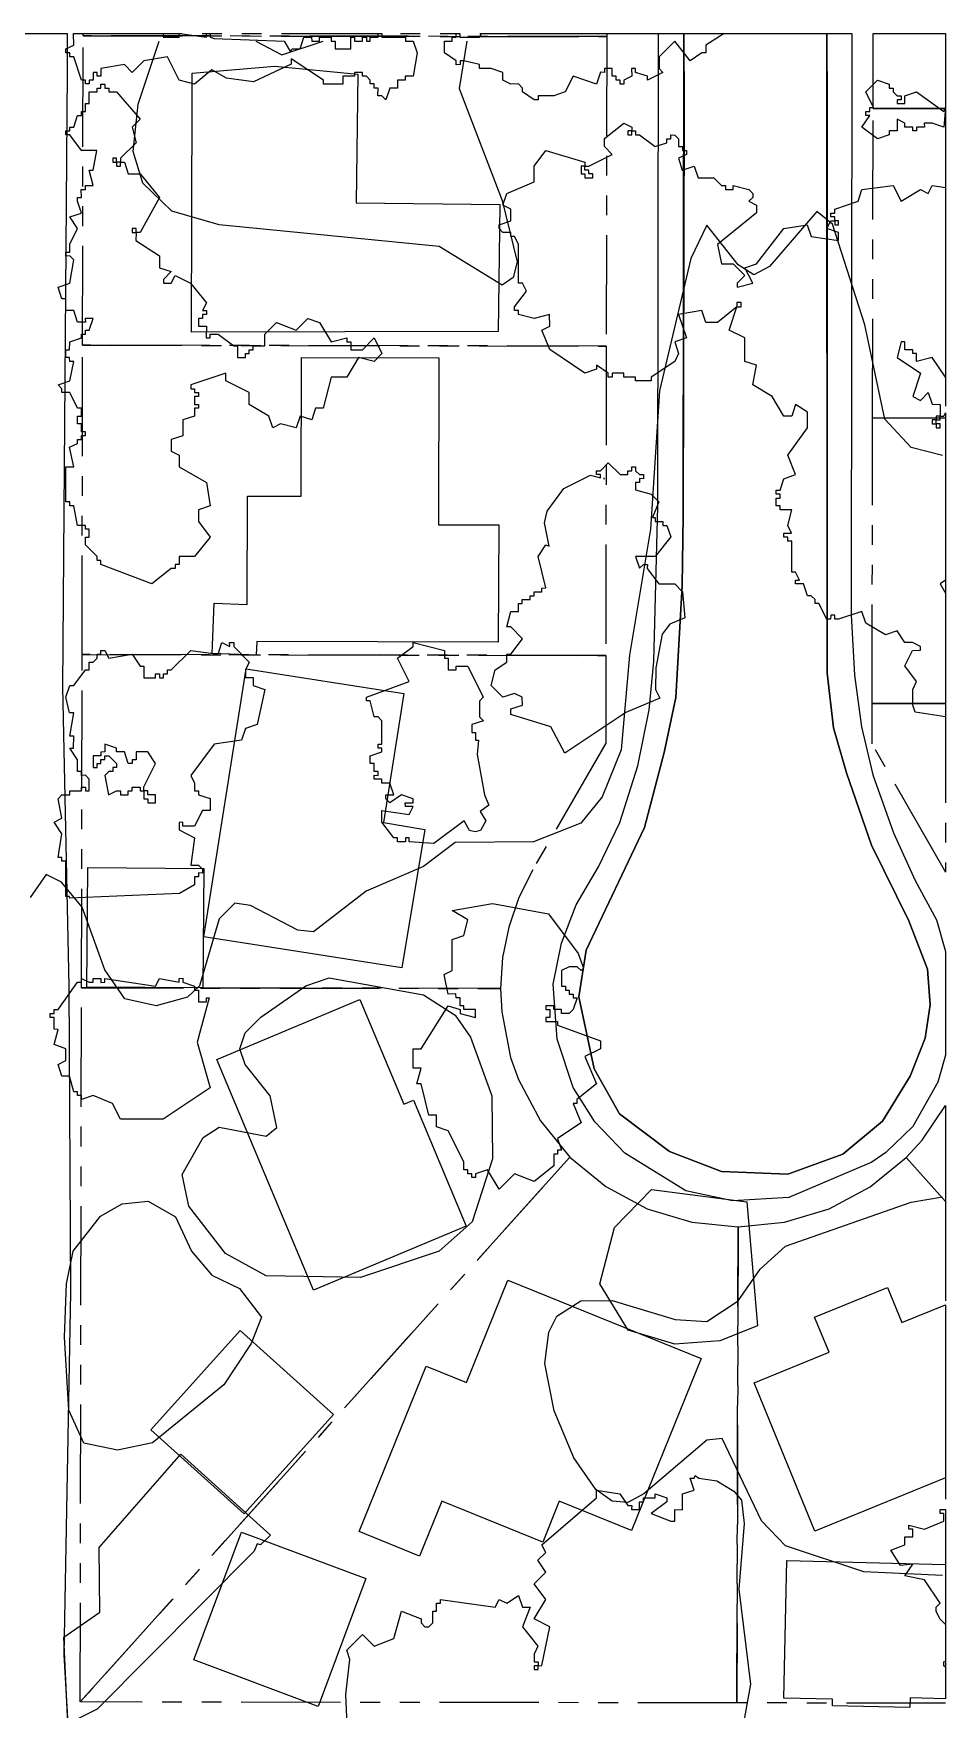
# Model space of a CAD drawing. Header units: metres. Extents: x -550 to 550, y -500 to 950.
# Drawn here: x 491.6 to 550, y 842.7 to 950 of the extents above; entities that cross this region are included whole.
import ezdxf

# ---------------------------------------------------------------- set-up
doc = ezdxf.new("R2010")
doc.units = ezdxf.units.M
doc.header["$LTSCALE"] = 2
doc.linetypes.add('PHANTOM', pattern=[6.35, 3.175, -0.635, 0.635, -0.635, 0.635, -0.635])
for name, color, linetype in [('SITE-BLDG-EXIST', 7, 'CONTINUOUS'), ('SITE-PARKING', 250, 'CONTINUOUS'), ('SITE-PROPERTY', 7, 'PHANTOM'), ('SITE-ROAD-CURB', 7, 'CONTINUOUS'), ('SITE-ROAD-GRAVEL', 32, 'CONTINUOUS'), ('SITE-ROAD-PAVED', 7, 'CONTINUOUS'), ('SITE-TREE-CANOPY', 94, 'CONTINUOUS'), ('TOPO-CONTOUR-MAJOR', 8, 'CONTINUOUS'), ('TOPO-CONTOUR-MINOR', 9, 'CONTINUOUS')]:
    doc.layers.add(name, color=color, linetype=linetype)

msp = doc.modelspace()

# ---------------------------------------------------------------- linework, layer by layer
at = {"layer": 'SITE-BLDG-EXIST'}
for points in [[(501.74, 945.97), (501.74, 947.47), (507.03, 947.91), (512.36, 947.39), (512.24, 939.17), (521.44, 939.06), (521.34, 930.92), (501.7, 930.88)], [(503.03, 910.3), (503.15, 913.53), (505.27, 913.45), (505.29, 920.39), (508.72, 920.39), (508.74, 929.27), (517.55, 929.24), (517.52, 918.55), (521.38, 918.55), (521.35, 911.04), (505.88, 911.08), (505.84, 910.2)], [(505.19, 909.33), (515.3, 907.74), (514, 899.49), (516.65, 899.04), (515.18, 890.19), (502.49, 892.18)], [(495, 888.96), (495.06, 896.61), (502.49, 896.54), (502.43, 888.9)], [(503.33, 884.33), (512.49, 888.16), (515.29, 881.47), (515.92, 881.72), (519.29, 873.65), (509.51, 869.56)], [(516.73, 864.69), (519.32, 863.65), (521.96, 870.19), (534.35, 865.17), (529.89, 854.16), (525.26, 856.04), (524.2, 853.42), (517.73, 856.05), (516.3, 852.53), (512.44, 854.11)], [(541.63, 854.12), (537.74, 863.62), (542.54, 865.58), (541.61, 867.82), (546.29, 869.72), (547.2, 867.48), (550, 868.62), (550, 857.53)], [(504.81, 866.97), (510.8, 861.59), (505.08, 855.24), (499.1, 860.62)], [(501.85, 845.88), (504.9, 854.07), (512.87, 851.1), (509.81, 842.91)], [(547.73, 843.45), (547.71, 842.83), (542.76, 842.95), (542.77, 843.36), (539.65, 843.43), (539.84, 852.24), (550, 852), (550, 843.4)]]:
    msp.add_lwpolyline(points, close=True, dxfattribs=at)
at = {"layer": 'SITE-PARKING'}
msp.add_lwpolyline([(506.76, 853.87), (506.12, 853.24), (505.91, 853.31), (505.72, 852.84), (495.66, 842.72), (493.78, 841.8), (493.53, 847.34), (495.82, 848.95), (495.78, 853.08), (501.01, 859.05)], close=True, dxfattribs=at)
at = {"layer": 'SITE-PROPERTY'}
for points in [[(528.27, 929.99), (494.72, 930.05), (494.76, 949.86), (528.3, 949.8)], [(528.3, 949.8), (494.76, 949.86), (494.76, 950), (528.3, 950)], [(545.36, 945.2), (545.37, 950), (550, 950), (550, 945.2)], [(545.33, 925.39), (545.36, 945.2), (550, 945.2), (550, 925.38)], [(528.23, 910.18), (494.69, 910.24), (494.72, 930.05), (528.27, 929.99)], [(545.3, 907.1), (545.33, 925.39), (550, 925.38), (550, 907.1)], [(528.23, 904.56), (523.56, 896.47), (522.67, 894.7), (522.03, 892.8), (521.63, 890.85), (521.5, 888.87), (494.65, 888.9), (494.69, 910.24), (528.23, 910.18)], [(549.94, 896.44), (545.3, 904.52), (545.3, 907.1), (550, 907.1), (550, 896.32)], [(521.57, 887.37), (522.14, 884.44), (522.65, 883.03), (524.05, 880.39), (525.94, 878.07), (494.57, 843.19), (494.65, 888.9), (521.5, 888.87)], [(547.49, 878.05), (548.5, 879.16), (550, 881.37), (550, 875.23)], [(536.64, 843.13), (494.57, 843.19), (525.94, 878.07), (528.25, 876.18), (530.88, 874.77), (533.74, 873.9), (536.71, 873.61)], [(536.64, 843.13), (536.71, 873.61), (539.68, 873.9), (542.54, 874.76), (545.18, 876.16), (547.49, 878.05), (550, 875.23), (550, 843.11)]]:
    msp.add_lwpolyline(points, close=True, dxfattribs=at)
at = {"layer": 'SITE-ROAD-CURB'}
msp.add_lwpolyline([(533.25, 945.22), (533.19, 919.15), (533.12, 914.64), (532.72, 907.5), (531.98, 903.98), (530.71, 899.17), (526.98, 891.31), (526.51, 888.34), (527.5, 883.73), (529.11, 880.85), (532.32, 878.43), (535.66, 877.15), (539.9, 876.98), (543.43, 878.26), (545.96, 880.38), (547.73, 883.25), (548.69, 885.68), (549.02, 887.81), (548.85, 890.11), (547.65, 893.19), (545.25, 898.04), (543.65, 902.68), (542.83, 905.55), (542.41, 909.05), (542.4, 950), (544.01, 950), (543.95, 912.78), (544.18, 908.92), (544.62, 905.61), (545.34, 902.54), (546.66, 898.84), (548.06, 895.77), (549.42, 893.27), (550, 891.23), (550, 884.59), (549.5, 882.87), (547.91, 880.04), (546.18, 878.36), (545.28, 877.75), (539.97, 875.49), (536.35, 875.28), (533.37, 875.92), (529.45, 878.32), (527.54, 880.32), (526.14, 882.52), (525.13, 885.62), (524.87, 889.14), (525.41, 891.76), (526.34, 894.22), (527.77, 896.66), (529.13, 899.49), (530.28, 903.13), (531.01, 906.7), (531.32, 909.79), (531.57, 919.73), (531.61, 950), (533.23, 950)], close=True, dxfattribs=at)
at = {"layer": 'SITE-ROAD-GRAVEL'}
msp.add_lwpolyline([(488.7, 832.56), (488.67, 858.11), (488.95, 868.62), (488.62, 904.24), (489.04, 917.17), (489.26, 950), (493.73, 950), (493.73, 947.57), (493.44, 908.15), (493.84, 889.02), (493.94, 869.43), (493.51, 846.2), (493.78, 841.8)], dxfattribs=at)
at = {"layer": 'SITE-ROAD-PAVED'}
msp.add_lwpolyline([(542.41, 945.22), (542.41, 909.05), (542.83, 905.55), (543.65, 902.68), (545.25, 898.04), (547.65, 893.19), (548.85, 890.11), (549.02, 887.81), (548.69, 885.68), (547.73, 883.25), (545.96, 880.38), (543.43, 878.26), (539.9, 876.98), (535.66, 877.15), (532.32, 878.43), (529.11, 880.85), (527.5, 883.73), (526.51, 888.34), (526.98, 891.31), (530.71, 899.17), (531.98, 903.98), (532.72, 907.5), (533.12, 914.64), (533.19, 919.15), (533.23, 950), (542.4, 950)], close=True, dxfattribs=at)
at = {"layer": 'SITE-TREE-CANOPY'}
for points in [[(513.9, 949.76), (515.4, 949.76), (515.4, 949.51), (515.9, 949.51), (516.15, 948.76), (515.9, 947.26), (515.39, 947.26), (515.39, 947.01), (514.9, 947.01), (514.9, 946.51), (514.4, 946.51), (514.15, 945.76), (513.9, 946.01), (513.64, 946.01), (513.65, 946.51), (513.4, 946.51), (513.4, 946.77), (513.15, 946.77), (513.15, 947.01), (512.9, 947.26), (512.65, 947.26), (512.65, 947.51), (512.15, 947.51), (512.15, 947.26), (511.4, 947.26), (511.4, 946.76), (510.15, 946.76), (510.15, 947.01), (508.09, 948.38), (508.08, 948.04), (505.68, 946.9), (503.93, 947.14), (503, 947.68), (501.9, 946.76), (500.9, 947.01), (500.15, 948.51), (498.65, 948.26), (497.9, 947.51), (497.4, 948.01), (495.9, 947.77), (495.9, 947.27), (495.65, 947.27), (495.65, 947.51), (495.4, 947.51), (495.4, 947.01), (495.14, 947.01), (495.14, 946.77), (494.9, 946.77), (494.9, 947.01), (494.65, 947.01), (494.15, 948.51), (493.9, 948.51), (493.9, 948.76), (493.64, 948.76), (493.64, 949.01), (494.15, 949.26), (494.14, 950), (499.89, 950), (499.89, 949.76), (500.9, 949.76), (500.94, 950), (502.65, 949.76), (502.65, 950), (502.9, 950), (502.9, 949.76), (503.15, 949.68), (507.64, 949.5), (508.05, 948.82), (508.15, 949.01), (508.65, 949.01), (508.9, 949.76), (509.39, 949.76), (509.4, 949.51), (509.65, 949.51), (509.9, 949.51), (509.9, 949.76), (510.64, 949.76), (510.65, 949.51), (510.9, 949.5), (510.9, 949.02), (511.9, 949.01), (511.9, 949.76), (512.15, 949.76), (512.15, 949.51), (512.65, 949.51), (512.65, 949.76), (512.9, 949.76), (512.9, 949.51), (513.15, 949.51), (513.15, 949.76), (513.65, 949.76), (513.65, 950), (513.9, 950)], [(518.89, 949.76), (520.14, 949.76), (520.27, 950), (535.83, 950), (534.65, 949.26), (534.65, 948.76), (534.4, 948.76), (533.64, 948.26), (532.65, 949.51), (531.65, 948.51), (531.65, 947.76), (531.9, 947.51), (530.9, 947.01), (530.9, 947.26), (530.15, 947.51), (530.15, 947.76), (529.89, 947.76), (529.9, 947.26), (529.4, 947.01), (529.39, 946.76), (529.15, 946.76), (529.15, 947.01), (528.9, 947.01), (528.9, 947.26), (528.65, 947.26), (528.64, 947.76), (528.15, 947.76), (528.15, 947.51), (527.9, 947.52), (527.65, 946.76), (526.14, 947.26), (525.64, 946.26), (524.9, 946.01), (523.9, 946.01), (523.9, 945.76), (523.65, 945.76), (522.9, 946.26), (522.9, 946.51), (522.65, 946.77), (522.15, 946.75), (521.65, 947.01), (521.65, 947.51), (520.9, 947.76), (520.15, 947.76), (520.15, 948.01), (519.15, 948.26), (518.9, 948.26), (518.9, 948.02), (518.65, 948), (518.65, 948.26), (517.9, 948.76), (517.9, 949.51), (518.4, 949.51), (518.4, 949.76), (518.65, 949.76), (518.65, 950), (518.89, 950)], [(497.4, 941.76), (497.65, 941.01), (498.4, 941.01), (499.65, 939.51), (498.4, 937.26), (498.15, 937.26), (498.14, 936.76), (499.65, 935.76), (499.64, 935.01), (500.4, 934.76), (499.9, 934.26), (499.9, 934.01), (500.39, 934.01), (500.65, 934.51), (501.64, 934.01), (502.65, 932.76), (502.4, 932.26), (502.65, 932.26), (502.65, 932.01), (502.4, 932.01), (502.4, 931.76), (502.15, 931.76), (502.15, 931.26), (502.65, 931.26), (502.64, 930.52), (502.9, 930.52), (502.9, 930.76), (503.4, 930.76), (504.4, 930.01), (504.65, 930.01), (504.65, 929.26), (505.15, 929.26), (505.15, 929.51), (505.4, 929.51), (505.4, 929.76), (505.65, 929.76), (505.65, 930.01), (506.4, 930.01), (506.39, 930.76), (507.15, 931.51), (508.4, 931.01), (509.15, 931.76), (509.9, 931.51), (510.65, 930.26), (511.65, 930.52), (511.65, 930.26), (511.9, 930.26), (511.9, 929.76), (512.65, 929.76), (513.39, 930.51), (513.9, 929.51), (513.4, 929.01), (512.4, 929.26), (511.65, 928.01), (510.65, 928.01), (510.14, 926.01), (509.65, 926.01), (509.4, 925.26), (508.65, 925.51), (508.4, 924.76), (507.4, 925.01), (506.9, 924.76), (506.65, 925.51), (505.4, 926.26), (505.4, 927.01), (503.9, 927.76), (503.9, 928.26), (501.65, 927.51), (501.65, 927.26), (501.9, 927.26), (501.9, 927.01), (502.15, 927.01), (502.15, 926.76), (501.9, 926.76), (501.9, 926.26), (502.15, 926.26), (502.15, 926.01), (501.89, 926.01), (501.9, 925.51), (501.15, 925.26), (501.15, 924.25), (500.4, 924.01), (500.4, 923.27), (500.9, 923.01), (500.9, 922.26), (502.65, 921.26), (502.9, 919.76), (502.15, 919.51), (502.15, 918.76), (502.9, 917.76), (501.9, 916.51), (500.9, 916.51), (500.9, 916.01), (500.65, 916.01), (500.65, 915.76), (500.4, 915.76), (499.15, 914.76), (495.9, 916.01), (495.9, 916.26), (495.65, 916.26), (495.65, 916.51), (494.9, 917.27), (494.9, 917.76), (495.15, 917.75), (495.14, 918.26), (494.9, 918.26), (494.9, 918.51), (494.4, 918.51), (494.15, 919.76), (493.9, 919.76), (493.9, 920.01), (493.64, 920.01), (493.65, 922.26), (494.15, 922.26), (493.89, 923.51), (494.4, 923.76), (494.4, 924.01), (494.65, 924.01), (494.65, 924.26), (494.9, 924.26), (494.9, 924.51), (494.65, 924.51), (494.65, 925.01), (494.39, 925.01), (494.4, 925.51), (494.65, 925.51), (494.65, 926.01), (494.4, 926.01), (493.9, 927.01), (493.4, 927.01), (493.4, 927.26), (493.15, 927.51), (493.9, 927.76), (494.15, 929.01), (493.9, 929.01), (493.89, 929.26), (493.65, 929.26), (493.65, 929.76), (493.89, 929.76), (493.9, 930.26), (494.65, 930.51), (494.65, 930.76), (494.9, 930.76), (494.9, 931.01), (495.15, 931.01), (495.4, 931.76), (494.89, 931.76), (494.9, 931.52), (494.4, 931.52), (494.15, 932.26), (493.65, 932.26), (493.65, 933.01), (493.4, 933.01), (493.15, 933.76), (493.9, 934.01), (494.15, 935.51), (493.9, 935.77), (493.65, 935.75), (493.65, 936.01), (493.9, 936.01), (493.9, 936.51), (494.4, 937.51), (493.9, 938.26), (494.65, 938.51), (494.4, 939.26), (494.4, 939.51), (494.65, 939.51), (494.64, 940.01), (494.9, 940.01), (494.9, 940.26), (495.4, 940.26), (495.14, 941.26), (495.4, 941.26), (495.64, 942.52), (494.65, 942.51), (493.9, 943.51), (493.64, 943.51), (493.65, 943.76), (493.9, 943.76), (493.9, 944.01), (494.15, 944.01), (494.4, 944.76), (494.65, 944.76), (494.65, 945.01), (494.9, 945.01), (494.9, 945.51), (495.15, 945.51), (495.15, 946.26), (495.65, 946.26), (495.65, 946.51), (495.9, 946.51), (495.9, 946.76), (496.15, 946.76), (496.15, 946.51), (496.4, 946.51), (496.4, 946.26), (496.9, 946.26), (498.4, 944.51), (497.9, 944.01), (498.15, 943.01), (497.15, 942.01), (497.15, 941.76)], [(549.9, 944.01), (549.15, 944.26), (548.64, 944.26), (548.65, 944.01), (548.15, 944.01), (548.15, 943.76), (547.9, 943.76), (547.9, 944.01), (547.39, 944.01), (547.39, 944.27), (546.9, 944.51), (546.9, 943.77), (546.4, 943.76), (546.4, 943.51), (545.65, 943.26), (544.65, 944.01), (545.15, 944.76), (544.9, 944.76), (544.9, 945.01), (545.15, 945.01), (545.15, 945.26), (545.39, 945.26), (544.9, 946.26), (545.65, 947.02), (546.4, 946.76), (546.4, 946.51), (546.65, 946.51), (546.65, 946.26), (546.9, 946.01), (547.15, 946.01), (547.15, 945.76), (546.9, 945.76), (546.9, 945.51), (547.4, 945.51), (547.4, 946.01), (548.15, 946.26), (549.9, 945.01), (550, 945.26)], [(527.15, 941.51), (528.65, 942.26), (528.15, 942.77), (528.15, 943.27), (529.4, 944.27), (529.9, 944.01), (529.9, 943.76), (530.15, 943.76), (530.15, 943.51), (530.39, 943.51), (531.4, 942.76), (532.15, 943), (532.15, 943.26), (532.4, 943.26), (532.4, 943.51), (532.65, 943.5), (532.9, 943.26), (532.9, 942.76), (533.15, 942.76), (533.15, 942.51), (533.4, 942.51), (533.4, 942.26), (532.9, 942.01), (533.14, 941.26), (533.9, 941.51), (534.15, 940.76), (535.15, 940.77), (535.65, 940.26), (535.9, 940.26), (535.9, 940.01), (536.4, 940.01), (536.4, 940.26), (537.4, 940.01), (537.65, 939.76), (537.65, 939.51), (537.4, 939.26), (537.9, 939.02), (537.89, 938.52), (535.4, 936.5), (535.65, 935.26), (536.4, 935.26), (537.15, 934.51), (536.65, 934.01), (536.65, 933.76), (537.65, 934.01), (537.15, 935.01), (537.9, 935.26), (539.65, 937.51), (541.14, 937.75), (541.4, 937.01), (543.14, 936.76), (543.15, 937.26), (542.4, 937.51), (542.65, 938.01), (542.9, 938.01), (542.9, 938.26), (542.65, 938.26), (542.65, 938.51), (542.9, 938.51), (542.9, 938.76), (544.4, 939.26), (544.65, 940.01), (546.65, 940.26), (547.15, 939.26), (548.4, 940.02), (548.9, 939.76), (549.15, 940.26), (550, 940.14), (550, 928.01), (549.15, 929.26), (548.15, 929.01), (548.15, 929.51), (547.9, 929.52), (547.9, 929.76), (547.4, 929.76), (547.4, 930.26), (547.15, 930.26), (546.9, 929.26), (548.4, 928.26), (547.9, 926.76), (548.4, 926.51), (548.9, 927.01), (549.15, 926.27), (549.65, 926.26), (549.65, 925.51), (549.9, 925.51), (550, 925.71), (550, 915), (549.65, 914.76), (550, 914.17), (550, 906.25), (548.05, 906.56), (547.9, 907.01), (547.9, 908.01), (548.14, 908.51), (547.39, 909.52), (547.89, 910.5), (548.4, 910.52), (548.4, 910.76), (547.89, 911.01), (547.4, 911.01), (546.9, 911.76), (546.15, 911.51), (544.9, 912.25), (544.65, 913.01), (543.15, 912.51), (542.9, 912.51), (542.9, 912.76), (542.65, 912.76), (542.64, 912.51), (542.4, 912.51), (541.89, 913.52), (541.65, 913.52), (541.65, 913.76), (541.4, 914.01), (541.15, 914.01), (540.9, 914.76), (540.4, 914.76), (540.4, 915.01), (540.65, 915.01), (540.39, 915.51), (540.15, 915.51), (540.15, 917.51), (539.9, 917.51), (539.9, 917.76), (539.65, 917.76), (539.65, 918.01), (540.14, 918.01), (539.9, 918.51), (540.15, 919.51), (539.4, 919.51), (539.4, 919.76), (539.15, 919.76), (539.15, 920.26), (539.4, 920.26), (539.4, 920.52), (539.15, 920.52), (539.15, 920.76), (539.4, 920.76), (539.65, 921.5), (540.4, 921.76), (539.9, 923.01), (541.15, 924.76), (541.15, 925.76), (540.4, 926.26), (540.15, 925.51), (539.65, 925.51), (538.9, 926.76), (537.65, 927.51), (537.9, 928.76), (537.15, 929.01), (537.15, 930.51), (536.14, 931.01), (536.64, 932.51), (535.4, 931.51), (534.65, 931.51), (534.4, 932.26), (532.89, 932.01), (533.4, 930.51), (532.65, 930.26), (532.9, 929.51), (532.65, 929.01), (531.15, 928.01), (531.15, 927.76), (530.15, 927.76), (530.14, 928.01), (529.4, 928.01), (529.4, 928.26), (528.65, 928.26), (528.65, 928.01), (528.4, 928.01), (528.4, 928.26), (527.65, 928.76), (527.65, 928.51), (526.9, 928.26), (524.65, 929.77), (524.14, 931.01), (524.65, 931.26), (524.64, 932.01), (523.65, 931.76), (522.65, 932.02), (522.65, 932.26), (522.4, 932.26), (522.4, 932.5), (523.15, 933.51), (522.9, 934.01), (522.65, 934.01), (522.65, 936.51), (522.4, 937.01), (522.15, 937.01), (522.15, 937.26), (521.65, 937.26), (521.4, 937.51), (521.4, 937.76), (522.15, 938.01), (522.15, 938.76), (521.65, 939.01), (521.89, 939.76), (523.65, 940.51), (523.64, 941.51), (524.4, 942.51), (526.9, 941.77), (526.9, 941.51)], [(529.65, 943.76), (529.65, 943.51), (529.9, 943.51), (529.9, 943.76)], [(496.9, 942.01), (496.65, 942.01), (496.65, 941.76), (496.9, 941.76)], [(496.9, 941.51), (497.15, 941.51), (497.15, 941.76), (496.9, 941.76)], [(526.65, 941.51), (526.65, 941.01), (526.9, 941.01), (526.89, 940.76), (527.4, 940.76), (527.4, 941.01), (527.15, 941.01), (527.15, 941.26), (526.9, 941.26), (526.9, 941.51)], [(542.9, 937.76), (543.15, 937.76), (543.15, 938.01), (542.9, 938.01)], [(498.15, 937.51), (497.9, 937.51), (497.9, 937.26), (498.15, 937.26)], [(536.9, 932.51), (536.9, 932.77), (536.64, 932.77), (536.64, 932.51)], [(549.15, 925.26), (549.15, 925.01), (549.4, 925.01), (549.4, 925.26)], [(549.4, 925.51), (549.4, 925.26), (549.65, 925.26), (549.65, 925.51)], [(549.4, 924.76), (549.65, 924.76), (549.65, 925.01), (549.4, 925.01)], [(527.9, 921.76), (527.65, 921.76), (527.64, 922.01), (527.9, 922.01), (528.4, 922.51), (529.15, 921.76), (529.65, 921.76), (529.65, 922.01), (529.9, 922.01), (529.9, 922.26), (530.14, 922.26), (530.15, 922.01), (530.4, 921.76), (530.65, 921.76), (530.65, 921.5), (530.4, 921.51), (530.4, 921.26), (530.15, 921.26), (530.15, 920.78), (531.15, 920.51), (531.64, 920.01), (531.22, 919.01), (531.4, 919.01), (531.4, 918.76), (531.9, 918.76), (531.9, 918.51), (532.15, 918.51), (532.4, 917.77), (531.4, 916.51), (530.14, 916.51), (530.4, 915.77), (530.65, 916.01), (530.9, 916.01), (530.89, 915.76), (531.64, 914.76), (532.65, 914.76), (533.15, 914.26), (533.31, 912.6), (532.34, 912.18), (531.85, 911.54), (531.44, 909.4), (531.43, 908), (531.7, 907.45), (529.53, 906.53), (525.62, 903.92), (524.71, 905.62), (522.15, 906.4), (522.15, 906.77), (522.9, 907.01), (522.89, 907.51), (522.4, 907.75), (521.64, 907.51), (520.9, 908.26), (521.15, 909.26), (521.9, 909.76), (521.9, 910.26), (522.15, 910.26), (522.9, 911.26), (522.15, 912.02), (521.9, 912.02), (522.15, 913.01), (522.65, 913), (522.65, 913.51), (522.89, 913.51), (522.89, 913.76), (523.4, 913.76), (523.4, 914.01), (523.65, 914), (523.65, 914.26), (524.15, 914.26), (524.15, 914.5), (524.4, 914.52), (523.9, 916.51), (524.39, 917.26), (524.62, 917.18), (524.31, 918.68), (524.48, 919.42), (525.54, 920.88), (527.26, 921.73), (527.9, 921.56)], [(528.15, 921.51), (528.09, 921.51), (528.15, 921.5)], [(500.93, 894.94), (493.9, 894.64), (493.89, 894.76), (493.65, 894.76), (493.64, 897.01), (493.4, 897.01), (493.4, 897.26), (493.15, 897.26), (493.4, 898.76), (492.9, 899.51), (493.39, 899.76), (493.15, 901), (493.4, 901.26), (493.9, 901.26), (493.9, 901.52), (494.65, 901.51), (494.65, 901.76), (494.9, 901.76), (494.9, 901.51), (495.15, 901.51), (495.15, 902.26), (494.9, 902.52), (494.65, 902.5), (494.65, 902.76), (494.4, 902.76), (494.4, 903.51), (493.9, 904.26), (494.14, 904.26), (494.15, 905.01), (493.9, 905.01), (494.15, 906.51), (493.89, 906.51), (493.65, 907.51), (493.9, 908.26), (494.15, 908.26), (494.9, 909.26), (495.15, 909.26), (495.15, 909.76), (495.4, 909.76), (495.65, 910.01), (495.65, 910.26), (495.9, 910.26), (495.9, 910.51), (496.15, 910.51), (496.4, 910.01), (497.89, 910.27), (498.4, 909.51), (498.64, 909.51), (498.65, 908.76), (499.4, 908.76), (499.4, 909.01), (499.65, 909.01), (499.65, 908.76), (499.9, 908.76), (499.9, 909.01), (500.15, 909.01), (500.15, 909.26), (500.4, 909.26), (501.65, 910.51), (503.4, 910.26), (503.65, 911.01), (504.15, 910.76), (504.14, 911.01), (504.4, 911.01), (504.4, 910.76), (505.4, 909.76), (505.15, 909.26), (505.15, 908.77), (505.64, 908.77), (505.65, 908.26), (506.39, 908.01), (505.9, 905.76), (505.15, 905.51), (504.9, 904.76), (503.15, 904.51), (501.65, 902.51), (501.9, 902.01), (501.9, 901.51), (502.15, 901.51), (502.15, 901.26), (502.9, 901.02), (502.9, 900.26), (502.4, 900.26), (501.9, 899.26), (501.15, 899.26), (501.15, 899.52), (500.9, 899.5), (500.9, 899.02), (501.9, 898.51), (501.65, 896.76), (502.15, 896.76), (502.4, 896.51), (502.4, 896.25), (502.15, 896.26), (502.15, 896.01), (501.9, 896.01), (501.9, 895.51)], [(520.2, 900.2), (520.56, 899.59), (520.22, 898.99), (519.86, 898.89), (519.5, 898.99), (519.16, 899.59), (517.22, 898.15), (515.65, 898.26), (515.64, 898.51), (515.4, 898.51), (515.4, 898.26), (514.9, 898.26), (514.9, 898.51), (514.65, 898.51), (513.9, 899.51), (513.9, 900.26), (515.65, 900.01), (515.9, 900.51), (515.4, 900.51), (515.39, 900.76), (515.9, 900.75), (515.9, 901.01), (515.15, 901.26), (514.4, 900.76), (514.14, 901.01), (514.15, 901.26), (514.65, 901.26), (514.4, 902.01), (513.9, 902.01), (513.9, 902.26), (513.4, 902.26), (513.4, 902.52), (513.65, 902.51), (513.65, 902.76), (513.4, 902.76), (513.4, 903.26), (513.15, 903.26), (513.15, 903.76), (513.9, 904.01), (513.9, 904.26), (513.65, 904.26), (513.65, 904.51), (513.9, 904.51), (513.9, 906.01), (513.65, 906.26), (513.4, 906.26), (513.15, 907.27), (512.9, 907.27), (512.9, 907.51), (515.65, 908.51), (514.9, 910.01), (515.9, 910.75), (515.9, 911.01), (517.9, 910.51), (517.9, 910.01), (518.15, 910.01), (518.15, 909.26), (518.65, 909.26), (518.65, 909.51), (519.4, 909.5), (520.39, 907.51), (520.15, 907.26), (520.15, 906.26), (520.4, 906.01), (519.65, 905.76), (519.65, 905.26), (519.9, 905.25), (519.9, 904.77), (520.09, 904.77), (520, 903.84), (520.47, 901.26), (520.74, 900.6)], [(498.65, 901.77), (499.4, 903.26), (498.9, 904.01), (498.15, 904.01), (498.15, 903.51), (497.9, 903.51), (497.9, 903.26), (497.65, 903.26), (497.4, 904.01), (496.9, 904.01), (496.9, 904.26), (496.15, 904.51), (496.15, 904.02), (495.9, 904), (495.9, 903.76), (495.4, 903.76), (495.4, 903.02), (495.65, 903.02), (495.65, 903.26), (495.9, 903.26), (495.9, 903.52), (496.14, 903.52), (496.15, 903.76), (496.4, 903.76), (496.9, 903.26), (496.9, 903.01), (496.65, 903.01), (496.65, 902.76), (496.4, 902.76), (496.15, 902.51), (496.39, 901.26), (496.9, 901.51), (497.15, 901.51), (497.15, 901.26), (497.64, 901.26), (497.65, 901.51), (497.9, 901.51), (497.9, 901.76), (498.4, 901.75), (498.4, 901.51), (498.65, 901.51)], [(498.65, 901.27), (498.65, 901.01), (498.9, 901.01), (498.9, 900.76), (499.4, 900.76), (499.4, 901.26), (498.89, 901.26), (498.89, 901.51), (498.65, 901.51)], [(526.8, 890.16), (526.65, 890.01), (526.4, 890.26), (525.9, 890.26), (525.4, 890.01), (525.4, 889.01), (525.65, 889.01), (525.65, 888.76), (525.9, 888.76), (525.9, 888.51), (526.15, 888.51), (526.15, 888.26), (526.4, 888.26), (526.15, 887.51), (525.9, 887.26), (525.4, 887.26), (525.4, 887.51), (524.9, 887.51), (524.9, 887.76), (524.4, 887.76), (524.4, 887.51), (524.65, 887.51), (524.65, 887.01), (524.4, 887.01), (524.4, 886.76), (525.15, 886.76), (525.15, 886.51), (527.9, 885.51), (527.89, 885.01), (526.9, 884.51), (527.65, 882.76), (526.39, 881.76), (526.39, 881.51), (526.15, 881.51), (526.65, 880.26), (525.15, 879.26), (525.4, 878.51), (525.15, 878.51), (525.15, 878.26), (524.9, 878.26), (524.9, 877.51), (523.65, 876.51), (522.4, 877.01), (521.4, 876.01), (520.65, 877.26), (519.89, 877.01), (519.9, 876.76), (519.65, 876.76), (519.65, 877.01), (519.4, 877.01), (519.4, 877.26), (519.15, 877.26), (519.15, 877.76), (518.15, 879.76), (517.4, 880.01), (517.4, 880.76), (516.9, 880.76), (516.4, 882.76), (516.14, 882.76), (516.4, 883.76), (515.9, 883.76), (515.89, 885.01), (516.4, 885.01), (518.14, 887.76), (518.9, 887.51), (518.9, 887.26), (519.9, 887.01), (519.9, 887.51), (519.15, 887.51), (519.15, 887.76), (518.9, 887.76), (518.9, 888.26), (518.65, 888.26), (518.64, 888.52), (518.15, 888.5), (517.89, 889.76), (518.4, 890.01), (518.4, 892.01), (519.15, 892.26), (519.39, 893.26), (518.4, 893.85), (520.97, 894.31), (524.56, 893.65), (526.46, 891.1)], [(502.89, 882.51), (499.89, 880.51), (497.15, 880.51), (496.64, 881.51), (495.4, 882.01), (494.65, 881.76), (494.65, 882.01), (494.4, 882.02), (494.4, 882.26), (494.15, 882.26), (493.89, 883.26), (493.4, 883.26), (493.15, 884.01), (493.65, 884.26), (493.65, 885.01), (492.9, 885.27), (493.15, 886.25), (492.9, 886.26), (492.89, 887.01), (492.65, 887.01), (492.65, 887.26), (492.9, 887.26), (492.9, 887.51), (493.15, 887.51), (494.4, 889.26), (494.65, 889.26), (494.65, 889.51), (495.14, 889.26), (495.4, 889.26), (495.4, 889.51), (495.9, 889.51), (495.9, 889.25), (496.15, 889.27), (496.15, 889.51), (499.4, 889.01), (499.65, 889.51), (500.9, 889.26), (500.9, 889.5), (501.15, 889.52), (501.15, 889.26), (501.9, 889.01), (501.9, 888.76), (502.14, 888.76), (502.15, 888.01), (502.65, 888.01), (502.65, 888.26), (502.83, 888.26), (502.06, 885.43)], [(537.96, 867.26), (535.54, 866.31), (532.67, 866.1), (529.68, 866.99), (527.86, 869.96), (528.79, 873.57), (531.16, 875.99), (537.28, 875.2)], [(496.95, 859.32), (494.79, 859.76), (493.85, 861.88), (493.56, 866.54), (493.7, 869.95), (494.11, 872.04), (495.86, 874.28), (497.25, 875.08), (498.93, 875.25), (500.67, 874.25), (501.69, 872.05), (503, 870.51), (504.78, 869.66), (506.19, 867.82), (505.51, 866.13), (503.76, 863.49), (499.19, 859.78)], [(549.64, 848.51), (549.4, 849.01), (549.4, 849.26), (549.65, 849.51), (548.65, 851.01), (547.39, 851.26), (547.9, 852.01), (547.11, 851.92), (546.5, 852.91), (547.4, 853.26), (547.4, 853.76), (547.9, 853.76), (547.9, 854.26), (547.65, 854.26), (547.65, 854.51), (548.65, 854.26), (549.9, 854.76), (549.9, 855.26), (549.65, 855.26), (549.65, 855.51), (550, 855.51), (550, 848.16)], [(523.65, 845.5), (523.65, 845.26), (523.9, 845.26), (523.9, 845.5)], [(549.9, 845.51), (549.89, 845.76), (550, 845.8), (550, 845.41)]]:
    msp.add_lwpolyline(points, close=True, dxfattribs=at)
msp.add_lwpolyline([(511.69, 841.26), (511.58, 843.66), (511.84, 845.9), (511.64, 846.5), (512.65, 847.51), (513.4, 846.76), (514.65, 847.26), (515.15, 849.01), (516.4, 848.51), (516.4, 848.26), (516.65, 848.01), (516.9, 848), (517.15, 848.26), (517.15, 849.01), (517.4, 849.01), (517.4, 849.51), (517.65, 849.51), (517.65, 849.76), (521.15, 849.26), (521.4, 849.76), (521.9, 849.51), (522.65, 850.01), (522.9, 849.27), (523.4, 849.27), (522.9, 848.01), (523.89, 846.76), (523.65, 846.26), (523.65, 845.76), (523.9, 845.76), (523.9, 845.5), (524.15, 845.52), (524.65, 848.01), (523.65, 848.51), (524.4, 849.76), (523.65, 850.76), (524.4, 851.51), (523.89, 852.26), (524.4, 852.76), (524.15, 853.26), (527.65, 856.26), (527.65, 856.76), (529.14, 856.51), (529.65, 855.76), (529.9, 855.76), (529.89, 855.51), (530.4, 855.51), (530.4, 856.01), (530.65, 856.01), (530.65, 856.26), (531.4, 856.26), (531.4, 856.51), (532.15, 856.26), (532.15, 856.01), (531.14, 855.26), (532.4, 854.76), (532.65, 854.76), (532.65, 855.51), (533.15, 855.5), (533.15, 856.51), (533.9, 856.76), (533.65, 857.51), (533.9, 857.51), (533.96, 857.68), (534.2, 857.51), (535.36, 857.34), (536.45, 856.69), (536.94, 856.11), (537.1, 854.62), (536.76, 850.42), (537.5, 844.32), (536.97, 841.37)], dxfattribs=at)
at = {"layer": 'TOPO-CONTOUR-MAJOR'}
for points in [[(519.33, 949.5), (518.85, 946.47), (521.6, 939.32), (522.56, 935.39), (522.31, 934.38), (521.6, 933.89), (517.57, 936.36), (503.46, 937.75), (500.44, 938.63), (498.57, 940.43), (497.97, 942.44), (498.29, 945.47), (499.62, 949.5)], [(505.81, 949.5), (507.49, 948.64), (510.14, 949.5)]]:
    msp.add_lwpolyline(points, dxfattribs=at)
at = {"layer": 'TOPO-CONTOUR-MINOR'}
for points in [[(549.81, 922.99), (547.8, 923.49), (546.12, 925.31), (544.84, 931.36), (542.76, 937.79), (541.75, 938.61), (538.73, 935.09), (537.72, 934.55), (536.71, 935.2), (534.7, 937.74), (533.69, 935.59), (531.67, 927.13), (531.1, 918.26), (529.75, 910.2), (529.23, 904.15), (528, 901.13), (526.64, 899.44), (523.61, 898.26), (518.58, 898.21), (516.56, 896.67), (512.89, 895.09), (509.51, 892.5), (508.5, 892.59), (505.48, 894.18), (504.47, 894.32), (503.46, 893.33), (502.22, 889.04), (501.45, 888.31), (499.43, 887.75), (497.42, 888.2), (496.14, 890.05), (494.7, 894.08), (493.38, 895.67), (492.38, 896.16), (491.37, 894.69)], [(549.81, 851.29), (544.77, 851.53), (539.74, 853.18), (538.21, 854.78), (535.7, 860.06), (534.7, 859.95), (530.67, 856.51), (529.66, 855.97), (528.65, 856.05), (527.59, 856.8), (526.2, 858.81), (524.94, 861.83), (524.34, 864.86), (524.58, 866.87), (525.11, 867.88), (526.64, 868.86), (528.65, 868.9), (532.68, 867.67), (534.7, 867.55), (536.71, 868.86), (538.13, 870.9), (539.74, 872.37), (547.8, 875.19), (549.81, 875.52)]]:
    msp.add_lwpolyline(points, dxfattribs=at)
msp.add_lwpolyline([(509.03, 889.04), (510.51, 889.55), (516.56, 888.45), (518.58, 887.15), (519.58, 885.76), (520.93, 881.99), (520.97, 877.96), (519.67, 873.93), (517.57, 872.06), (512.53, 870.36), (506.48, 870.46), (503.88, 871.91), (501.52, 874.93), (501.1, 876.95), (502.45, 879.33), (503.46, 879.98), (506.48, 879.41), (507.16, 879.97), (506.73, 881.99), (505.13, 884), (504.79, 885.01), (505.13, 886.02), (506.13, 887.02)], close=True, dxfattribs=at)

doc.saveas('drawing.dxf')
